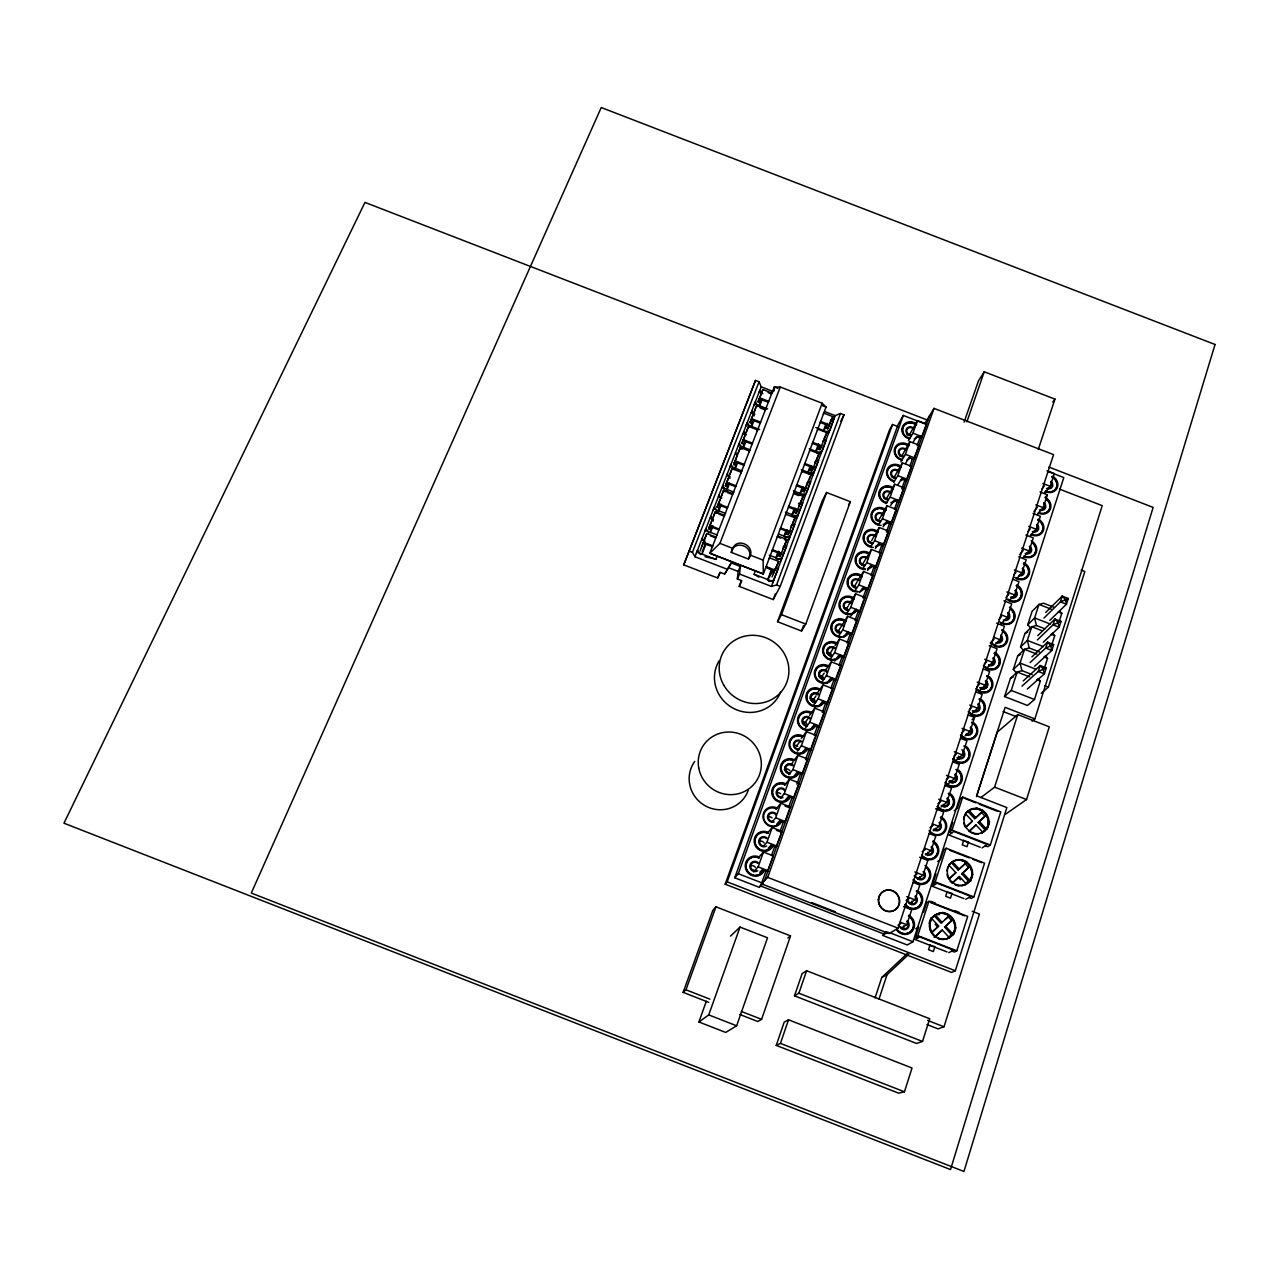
<?xml version="1.0" encoding="UTF-8"?>
<svg xmlns="http://www.w3.org/2000/svg" width="1279" height="1279" viewBox="0 0 1279 1279"><rect width="100%" height="100%" fill="white"/><g stroke="black" fill="none" stroke-linecap="round" stroke-linejoin="round"><path stroke-width="1.5" d="M753.747 870.2L753.619 871.814L758.159 866.858L763.435 852.054L773.315 855.891L767.352 871.447L762.412 869.528L759.806 872.326M824.603 411.518L835.171 415.611L840.447 413.437L843.98 414.812L780.222 586.39L773.219 599.579L739.214 586.374L741.836 580.714L737.328 578.971L738.127 571.425L740.365 566.469L731.268 562.936L724.681 574.063L720.173 572.305L717.743 578.044L683.753 564.854L755.521 380.407L759.071 381.781L761.213 386.818L759.134 392.189L762.828 393.628M737.328 578.971L739.566 574.047L740.365 566.469M748.455 559.051C755.425 546.788 734.29 538.523 731.252 552.384L748.455 559.051C758.175 546.677 735.889 535.07 731.988 550.434M1005.422 814.259L1026.541 799.551L1049.276 726.824L1017.764 714.577L997.236 732.196L976.501 796.609M898.098 426.642L892.534 424.5L889.576 429.744L725.177 884.189L951.624 972.44L955.317 970.761L1006.861 807.577L976.628 795.826L1005.118 707.351L1034.871 718.91L1102.226 505.653L1059.54 489.138M1041.218 693.298L1048.38 687.143L1084.832 571.489L1081.203 570.082M926.923 1024.527L938.035 1028.876L943.998 1026.797L979.458 914.117L972.248 911.303M953.558 934.837L955.861 927.611M970.585 881.295L972.839 874.212M987.212 829.032L989.594 821.55M904.461 1091.802L912.023 1067.997L788.519 1019.795L784.219 1022.097L776.241 1045.391L898.641 1093.161L904.461 1091.802L780.446 1043.392L776.241 1045.391M922.511 1041.442L929.721 1018.739L806.601 970.729L802.109 973.623L794.499 995.829L916.515 1043.44L922.511 1041.442L798.895 993.223L794.499 995.829M1032.265 674.641L1021.937 670.628L1017.173 672.051L1010.442 678.366L1004.559 696.559L1027.517 705.48L1034.487 699.485L1040.323 681.036L1038.02 678.509M1044.272 668.597L1047.549 658.253L1045.231 655.775M1052.009 644.216L1054.711 635.663L1052.393 633.233M1059.124 621.738L1061.81 613.265L1059.508 610.866M951.88 951.096L954.31 952.04L956.804 950.825L967.707 916.404L928.906 901.311L926.572 902.766L923.406 912.487M968.906 897.474L971.321 898.418L973.863 896.931L984.558 863.165L946.124 848.217L943.726 849.927L940.625 859.456L937.667 861.518M985.31 845.803L987.708 846.73L990.314 845.019L1000.802 811.877L962.719 797.057L960.257 799.007L957.22 808.36L954.198 810.71M1023.232 680.924L1040.131 665.56L1046.27 667.942L1044.399 673.857L1027.357 688.997M1031.929 656.862L1047.565 642.218L1053.672 644.584L1051.818 650.451L1034.631 666.215M1037.733 635.647L1054.919 619.068L1061.01 621.434L1059.172 627.238L1043.28 642.234M980.801 797.632L994.598 787.145L1017.764 714.577M1004.559 696.559L1011.257 690.468L1017.173 672.051L1029.643 676.895M930.089 944.797L928.522 949.689L933.35 951.576L934.917 946.668L929.513 945.101M947.243 891.495L945.693 896.307L950.489 898.162L952.024 893.366L946.636 891.879M963.774 840.143L962.256 844.859L966.988 846.698L968.507 841.982L963.151 840.575M929.098 923.278L930.856 917.874M1016.677 673.218L1013.304 669.477L1017.7 655.871L1024.495 649.316L1029.211 647.973L1039.491 651.954M1023.919 650.723L1020.546 647.062L1024.895 633.553L1031.753 626.758L1036.422 625.495L1044.959 628.804M1031.098 628.421L1027.724 624.823L1032.041 611.426L1038.964 604.407L1043.584 603.208L1053.784 607.157M888.01 932.023L882.542 935.381L907.211 944.973L912.982 941.76L1063.808 477.579L1047.933 471.423M917.906 937.859L915.476 936.915L918.658 927.115L915.796 928.778M935.253 884.381L932.839 883.437L935.972 873.829M951.96 832.837L949.578 831.91L952.647 822.461M963.902 898.593L932.311 886.283L933.51 882.59M915.476 936.915L917.778 935.62L928.906 901.311M932.839 883.437L935.205 881.886L946.124 848.217M949.578 831.91L952.008 830.119L962.719 797.057M901.711 927.819L906.795 924.749L911.687 909.785L903.454 906.571M909.449 903.406L914.933 899.84L919.793 885.004L913.222 882.446M917.443 878.993L923.006 875.156L927.819 860.447L919.649 857.266M925.372 854.804L931.016 850.679L935.78 836.098L929.273 833.572M933.238 830.806L938.946 826.426L943.678 811.973L935.573 808.824M941.04 807.017L946.812 802.381L951.496 788.04L945.053 785.546M948.762 783.435L954.614 778.527L959.25 764.33L952.823 761.836M956.436 760.062L962.336 754.898L966.94 740.813L960.545 738.319M965.021 735.969L969.994 731.46L974.566 717.503L968.203 715.025M972.568 712.931L977.604 708.23L982.128 694.385L975.781 691.907M978.787 691.331L985.134 685.192L989.626 671.459L983.311 668.997M986.189 668.725L992.6 662.346L997.06 648.725L989.195 645.671M994.838 645L1000.018 639.692L1004.431 626.182L996.597 623.145M1000.817 624.104L1007.356 617.229L1011.737 603.832L1003.935 600.81M1009.371 600.634L1014.647 594.943L1018.979 581.673L1012.776 579.259M1016.549 578.732L1021.873 572.864L1026.174 559.69L1018.739 556.813M1023.28 557.436L1029.035 550.945L1033.304 537.899L1025.902 535.022M1030.33 535.901L1036.134 529.218L1040.371 516.268L1033 513.423M1037.333 514.542L1043.184 507.683L1047.389 494.829L1040.051 491.983M1044.272 493.342L1050.171 486.308L1054.344 473.566L1047.037 470.736M875.028 997.972L881.775 977.444L907.642 953.111M766.105 870.663L761.421 883.821L889.161 933.59L898.082 928.17L1053.576 454.637L934.022 408.385L925.165 422.981M878.945 999.299L887.002 974.758L908.793 954.246M1038.276 449.441L1054.951 399.128L984.254 371.789L978.483 380.806L964.094 422.15M780.446 1043.392L788.519 1019.795M798.895 993.223L806.601 970.729M966.876 421.814L984.254 371.789M739.614 1014.407L757.839 1021.521L761.597 1019.331L790.55 935.892L715.984 906.827L712.835 910.344L683.13 992.36L708.646 1002.32M706.296 1001.297L698.91 1021.969L725.721 1032.441L736.64 1025.79L767.512 937.779L740.029 927.067L730.501 936.116M771.445 855.603L774.786 846.202M780.142 831.158L783.483 821.757M788.823 806.697L792.165 797.297M796.849 784.123L800.862 772.852M805.53 759.678L809.543 748.391M814.227 735.217L817.569 725.817M822.237 712.659L825.579 703.242M830.934 688.198L833.604 680.668M838.96 665.624L842.301 656.223M846.97 643.049L850.311 633.649M854.996 620.475L858.337 611.074M863.005 597.917L866.363 588.5M871.031 575.342L874.372 565.926M879.057 552.768L882.398 543.367M886.411 532.08L889.752 522.663M894.421 509.506L897.762 500.089M901.775 488.818L905.116 479.401M909.801 466.243L912.471 458.713M917.155 445.54L920.496 436.139M768.151 848.297L771.173 844.939L776.081 846.858L782.029 831.366L772.196 827.545L767.48 833.061M776.769 824.14L779.838 820.558L784.746 822.477L789.255 809.751M785.306 800.19L788.456 796.401L793.332 798.304L799.199 782.972L789.463 779.183L784.523 785.354M793.763 776.449L796.977 772.452L801.837 774.339L807.688 759.087L797.968 755.313L793.939 760.509M802.157 752.899L805.434 748.695L810.262 750.581L814.659 738.191M810.47 729.558L813.812 725.161L818.624 727.032L824.427 711.923L814.803 708.182L809.559 715.329M818.72 706.424L822.125 701.819L826.921 703.674L832.677 688.646L823.1 684.92L817.761 692.371M826.889 683.482L830.359 678.669L835.139 680.524L840.879 665.576L831.334 661.867L825.898 669.62M834.771 661.051L838.528 655.727L843.277 657.582L849 642.697L839.488 639.004L835.075 645.431M843.756 637.118L846.634 632.977L851.366 634.816L857.042 619.995L847.593 616.334L838.081 631.474M850.775 616.142L854.66 610.419L859.376 612.241L863.549 600.475M859.664 592.481L862.622 588.052L867.322 589.875L872.949 575.198L863.565 571.553L857.761 580.458M867.514 570.45L870.519 565.862L875.204 567.684L880.799 553.072L871.463 549.442L861.934 565.254M875.3 548.579L878.353 543.863L883.022 545.669L888.601 531.137L879.281 527.524L871.559 540.681M883.038 526.9L886.123 522.04L890.76 523.846L896.323 509.378L887.05 505.781L879.233 519.242M890.696 505.397L893.829 500.409L898.45 502.199L903.981 487.795L894.74 484.229L886.827 497.963M897.938 484.645L901.471 478.954L906.076 480.728L911.575 466.403L902.382 462.838L894.373 476.859M905.468 463.51L909.049 457.658L913.622 459.433L919.105 445.172L909.945 441.623L901.855 455.932M912.934 442.534L916.563 436.555L921.12 438.313L926.572 424.116L917.459 420.583L909.289 435.164M764.538 880.639L929.545 415.739M761.421 883.821L767.72 877.378L934.022 408.385M763.467 846.202L766.952 842.221L772.196 827.545M772.1 822.045L775.666 817.809L780.861 803.26L790.646 807.065L789.894 807.944L785.018 806.042M780.654 798.08L784.315 793.604L789.463 779.183M788.887 774.658L792.868 769.606L797.968 755.313M797.297 751.125L801.357 745.817L806.425 731.652L816.082 735.409L815.299 736.432M805.642 727.799L809.783 722.235L814.803 708.182M813.908 704.665L818.128 698.862L823.1 684.92M822.093 681.739L826.394 675.68L831.334 661.867M830.231 658.989L834.611 652.69L839.488 639.004M838.289 636.43L842.733 629.907L847.593 616.334M846.09 614.352L850.807 607.317L855.619 593.856L865.036 597.501L864.156 598.796M854.964 590.738L858.801 584.903L863.565 571.553M862.845 568.707L866.73 562.696L871.463 549.442M866.746 544.71A8.761 8.122 30.6 0 0 870.791 546.741L874.596 540.665L879.281 527.524M878.385 525.189L882.398 518.81L887.05 505.781M886.075 503.686L890.136 497.131L894.74 484.229M893.685 482.375L897.81 475.644L902.382 462.838M900.944 461.719L905.42 454.333L909.945 441.623M908.426 440.759L912.966 433.197L917.459 420.583M698.91 1021.969L708.742 1014.902L740.029 927.067M734.738 877.778L738.303 873.701L763.243 883.405L759.358 887.37L734.738 877.778L898.114 424.532L903.31 415.451L926.22 424.324M738.303 873.701L903.31 415.451M683.13 992.36L685.96 989.818L715.984 906.827M725.177 884.189L727.175 881.855L892.534 424.5M801.533 631.043L805.77 624.088L850.343 501.704L826.618 492.511L822.237 500.856L777.552 621.722L801.533 631.043L803.564 625.447M755.521 380.407L683.753 564.854M777.552 621.722L781.485 614.671L826.618 492.511M773.219 599.579L775.298 593.968M696.384 553.183L697.519 550.178L700.364 554.526M704.825 531.536L705.992 528.451L708.79 532.863M710.484 530.529L712.339 525.701L710.836 529.57L708.71 528.755L709.621 526.324L718.878 529.906L719.214 529.074L709.941 525.477M718.814 509.122L720.716 504.15L719.23 507.987L717.119 507.171L718.063 504.629L727.287 508.211L727.623 507.347L718.398 503.766M777.072 556.365L779.407 551.713L777.952 555.614L780.062 556.429L781.517 552.544L779.95 555.63M782.892 548.867L786.937 539.53L777.696 535.949L777.28 536.764L780.845 538.155M787.033 531.329L786.073 533.919L788.168 534.734L789.623 530.865M790.982 527.236L791.941 524.662M793.124 513.471L795.554 508.562L794.115 512.383L796.225 513.199L797.169 510.657M799.007 505.765L803.116 496.268L793.939 492.703L793.508 493.582L798.799 495.628M803.052 488.514L802.109 491.04L804.203 491.855L805.626 488.05L803.963 491.424M808.376 480.696L805.29 487.859M808.92 471.28L811.446 466.1L810.039 469.873L812.117 470.672L813.524 466.915L810.998 472.079M814.851 463.366L819.008 453.693L809.911 450.176L809.479 451.087M816.721 450.432L819.295 445.124L817.889 448.865L819.967 449.68L821.374 445.939L819.647 449.473M824.907 428.849L827.081 424.324L825.69 428.033L827.753 428.833L829.144 425.124M772.068 576.909L778.751 561.433L769.462 557.836L769.079 558.635M780.062 556.429L786.937 539.53M788.168 534.734L795.058 517.803L785.85 514.238L785.434 515.085M796.225 513.199L803.116 496.268M804.203 491.855L811.094 474.893L801.949 471.359L801.533 472.255M812.117 470.672L819.008 453.693M819.967 449.68L826.874 432.67L817.809 429.168L817.361 430.112M827.753 428.833L832.869 416.634L823.82 413.133L823.372 414.092M739.566 574.047L771.413 586.421L833.221 420.871M772.452 583.096L778.447 568.148L774.898 568.979M780.718 560.969L786.697 546.037L783.132 546.932M788.775 539.37L794.755 524.454L791.189 525.397M796.769 517.963L802.748 503.047L799.167 504.038M812.581 475.628L818.528 460.744L814.947 461.847M835.171 415.611L829.815 430.527L826.218 431.71M771.413 586.421L776.561 584.967L840.447 413.437M713.202 510.065L714.385 506.884L717.151 511.392M729.733 467.65L730.996 464.293L733.666 468.945M727.543 486.58L728.55 483.926L727.543 486.58L725.449 485.764L726.44 483.11L735.633 486.675L735.969 485.796L726.776 482.231M736.784 462.822L735.809 465.348L733.714 464.533L734.754 461.783L743.898 465.316L744.25 464.421L735.089 460.872M743.403 445.891L745.449 440.536L743.994 444.293L741.916 443.477L743.339 439.688L752.468 443.221L752.1 444.149L742.987 440.615M826.058 407.058L763.339 573.999L709.845 553.247L774.243 386.993L780.286 387.025L822.173 403.237L826.058 407.058L822.365 405.635M767.496 580.09L771.349 569.794L766.585 566.949M775.761 558.012L778.303 551.201M783.835 536.461L786.361 529.714M791.829 515.085L794.339 508.387M799.775 493.87L802.269 487.235M807.657 472.846L810.119 466.259M815.474 451.983L818.528 443.813M823.212 431.279L825.642 424.804M746.009 425.907L747.336 422.406L749.91 427.186M754.05 405.299L755.393 401.702L757.935 406.562M700.109 550.977L703.402 542.28L712.691 545.893L712.371 546.709L705.225 543.943M751.46 425.156L753.571 419.672L752.116 423.397L750.054 422.598L751.157 419.624L760.238 423.141L760.605 422.182L751.524 418.665M759.23 405.219L761.613 398.984L760.174 402.677L758.111 401.878L762.876 389.535L771.892 393.037L771.509 394.012L768.039 392.669M758.879 577.085L754.082 574.255L755.425 570.722M780.286 387.025L719.917 543.367L709.845 553.247L763.339 573.999L763.083 560.106L822.173 403.237M701.995 546.085L706.807 533.519L716.096 537.116L715.76 537.947L710.405 535.869M706.807 533.519L704.713 539.035M708.998 528.099L710.229 524.886M710.421 524.486L711.636 521.24M713.138 517.371L715.281 511.744L724.538 515.325L724.202 516.172L718.862 514.11M717.359 506.644L718.606 503.334M718.75 503.047L720.013 499.721M721.516 495.884L723.706 490.145L732.915 493.71L732.563 494.589L727.255 492.527M725.641 485.365L726.936 481.959M727.032 481.799L728.327 478.378M740.861 473.166L741.212 472.271L732.036 468.722L729.813 474.573M733.858 464.245L736.576 457.211M738.031 453.437L740.317 447.474L749.446 451.007L749.078 451.935M742.012 443.301L744.746 436.203M757.248 430.863L757.616 429.92L748.519 426.387L746.201 432.462M750.102 422.534L752.851 415.371M710.836 529.57L711.748 527.14M719.23 507.987L720.189 505.445M739.214 586.374L741.34 580.778M760.11 407.937L765.338 409.967L765.721 408.992L756.656 405.491L754.306 411.662M758.367 401.302L762.876 389.535M702.139 552.016L705.321 543.751L703.194 542.936M735.809 465.348L736.848 462.598M743.994 444.293L745.081 441.431M752.116 423.397L753.251 420.439M760.174 402.677L761.341 399.608M727.08 487.875L728.375 484.469M735.281 466.803L737.28 461.559M717.743 578.044L719.885 572.448M717.359 555.662L715.904 559.435L696.815 552.032M708.71 528.755L715.281 511.744M717.119 507.171L723.706 490.145M725.449 485.764L732.036 468.722M733.714 464.533L740.317 447.474M741.916 443.477L748.519 426.387M750.054 422.598L756.656 405.491M758.111 401.878L759.55 398.185M701.995 554.271L705.976 544.039L702.187 538.171M710.389 532.656L713.027 525.877M718.079 512.895L721.34 504.502M727 489.937L729.59 483.286M735.201 468.849L737.759 462.247M743.339 447.922L745.881 441.367M751.397 427.154L753.923 420.663M759.406 406.562L761.916 400.119M726.824 569.107L694.977 556.749L692.435 552.32L759.071 381.781M694.977 556.749L759.822 390.367L761.501 393.628M731.252 552.384L732.867 548.387L719.917 543.367M724.681 574.063L731.268 562.936M749.206 557.116L750.133 555.086L763.083 560.106M824.076 438.681L826.874 432.67M809.143 479.049L811.094 474.893M792.42 523.383L795.058 517.803M857.186 581.673L854.164 586.965M848.744 604.887L855.619 593.856M825.594 426.642L827.177 423.365M833.972 647.046L829.048 655.264M829.463 423.685L832.869 416.634M791.285 765.21L792.932 761.804M801.054 492.287L803.532 487.251M793.651 511.552L795.282 508.259M840.735 421.351L843.98 414.812M785.13 534.83L787.512 530.05M770.326 574.399L772.612 569.874M768.999 577.964L772.916 570.21L765.769 567.428L766.153 566.645L775.458 570.242M778.751 561.433L773.203 573.711M825.69 428.033L827.209 425.108M817.889 448.865L819.375 446.051M951.592 934.677L944.685 927.163L951.544 920.512L952.775 919.825L953.782 921.519A13.254 12.438 58.8 0 1 954.166 931.48L947.579 938.434A13.254 12.438 58.8 0 1 937.875 938.258L935.333 936.724L942.287 929.993L949.178 937.491L947.947 938.131M968.603 881.263L961.744 873.861L969.786 866.538L970.777 868.201A13.078 12.246 54.6 0 1 971.193 878.002L965.005 884.652M985.006 829.799L978.195 822.509L986.173 815.187L987.164 816.833A12.918 12.071 50.9 0 1 987.596 826.458L982.624 832.437M810.039 469.873L811.478 467.155M802.109 491.04L803.516 488.434M794.115 512.383L795.49 509.889M786.073 533.919L787.4 531.52M777.952 555.614L779.247 553.327M848.473 504.997L850.343 501.704M921.12 438.313L922.095 436.731L912.966 433.197M913.622 459.433L914.597 457.882L905.42 454.333M906.076 480.728L907.019 479.209L897.81 475.644M898.45 502.199L899.393 500.728L890.136 497.131M890.76 523.846L891.687 522.408L882.398 518.81M883.022 545.669L883.933 544.278L874.596 540.665M845.963 609.412L848.169 606.086M875.204 567.684L876.099 566.325L866.73 562.696M867.322 589.875L868.217 588.564L858.801 584.903M859.376 612.241L860.255 610.978L850.807 607.317M822.093 676.127L824.204 673.138M851.366 634.816L852.23 633.585L842.733 629.907M843.277 657.582L844.124 656.399L834.611 652.69M812.98 700.173L816.066 695.872M835.139 680.524L835.97 679.389L826.394 675.68M804.843 722.907L807.88 718.798M1052.777 402.038L1054.951 399.128M826.921 703.674L827.737 702.587L818.128 698.862M801.278 738.463L806.425 731.652M796.641 745.849L799.615 741.9M818.624 727.032L819.423 725.992L809.783 722.235M810.262 750.581L811.046 749.59L801.357 745.817M801.837 774.339L802.604 773.395L792.868 769.606M776.033 809.095L780.861 803.26M1042.049 488.818L1044.351 486.02M1045.039 497.627L1047.389 494.829M1033.912 511.44L1037.365 507.347M793.332 798.304L794.083 797.409L784.315 793.604M1028.028 531.504L1030.298 528.851M1019.795 554.399L1023.184 550.53M784.746 822.477L785.482 821.63L775.666 817.809M758.831 857.218L763.435 852.054M1013.783 574.895L1016.022 572.384M776.081 846.858L776.817 846.058L766.952 842.221M1006.125 597.341L1008.779 594.431M998.851 619.468L1001.489 616.654M932.247 917.331L937.011 914.165A13.254 12.438 58.8 0 1 946.684 914.357L949.226 915.876L941.088 923.246L934.23 915.796M767.352 871.447L768.055 870.711L758.159 866.858M990.218 643.129L994.135 639.068M949.402 864.172L954.166 860.943A13.078 12.246 54.6 0 1 963.742 861.151L966.253 862.654L958.179 870.008L951.368 862.67M965.949 812.948L970.697 809.639A12.918 12.071 50.9 0 1 980.178 809.879L982.656 811.366L974.646 818.704L967.899 811.478M762.364 883.405L760.062 885.755L883.309 933.782L886.555 931.783M984.127 664.281L986.717 661.675M1027.724 624.823L1034.599 617.933L1038.964 604.407L1051.274 609.172M1045.71 612.465L1062.209 596.126L1068.285 598.476L1066.446 604.232L1049.819 620.379M1043.92 618.093L1060.387 601.881L1068.285 598.476L1065.503 601.178M976.676 686.967L979.25 684.457M1020.546 647.062L1027.373 640.411L1031.753 626.758L1042.353 630.867M934.134 937.379L942.287 929.993M944.685 927.163L952.775 919.825M931.959 932.071L938.674 926.06L931.767 918.546L930.425 921.072A13.254 12.438 58.8 0 0 930.76 931.048L931.767 932.759L938.674 926.06M945.229 919.233L949.226 915.876M949.194 878.641A13.19 12.358 54.6 0 0 963.631 885.1L966.636 883.885A13.19 12.358 54.6 0 0 972.04 869.528L970.681 866.379A13.19 12.358 54.6 0 0 956.292 859.952L953.287 861.151A13.19 12.358 54.6 0 0 947.835 875.491L949.194 878.641L955.845 872.63L948.986 865.228L947.659 867.706A13.078 12.246 54.6 0 0 946.94 870.903M958.179 870.008L966.253 862.654M955.845 872.63L949.018 879.185L948.027 877.506A13.078 12.246 54.6 0 1 947.052 874.26M952.711 882.542L959.426 876.499L966.269 883.869L964.686 884.796A13.078 12.246 54.6 0 1 955.077 884.604M952.567 883.086L959.426 876.499M961.744 873.861L969.786 866.538M1037.349 639.948L1053.065 624.871L1061.01 621.434M969.258 831.014L975.941 824.939L982.736 832.213L981.441 833.109M975.941 824.939L969.162 831.414L971.672 832.901A12.918 12.071 50.9 0 0 978.083 833.892M978.195 822.509L986.173 815.187M965.757 827.177L972.392 821.134L965.581 813.844L964.27 816.274A12.918 12.071 50.9 0 0 963.567 819.423M974.646 818.704L982.656 811.366M972.392 821.134L965.645 827.561L964.67 825.914A12.918 12.071 50.9 0 1 963.695 822.717M969.162 709.861L971.704 707.447M1013.304 669.477L1020.066 663.082L1024.495 649.316L1036.917 654.129M1030.107 662.586L1045.694 648.069L1053.672 644.584M972.056 719.805L974.566 717.503M961.584 732.931L964.094 730.629M1021.985 686.152L1038.26 671.475L1046.27 667.942M953.942 756.209L956.42 754.002M946.236 779.678L948.682 777.584M1032.137 721.164L1034.871 718.91M937.843 803.851L940.88 801.373M787.848 938.003L790.55 935.892M930.009 827.705L933.015 825.355M922.111 851.75L925.069 849.56M914.133 876.019L917.059 873.973M982.096 847.945L987.26 844.508L953.782 831.494L948.954 835.043L980.258 847.226M906.092 900.496L908.969 898.609M932.311 886.283L937.027 883.213L970.809 896.371L965.757 899.313M897.97 925.197L900.816 923.454M981.169 833.125L982.736 832.213M1024.895 633.553L1027.836 631.986M1017.7 655.871L1020.642 654.304M1010.442 678.366L1013.384 676.799M881.775 977.444L887.002 974.758M948.81 952.631L953.734 950.185L919.633 936.883L915.045 939.473L947.036 951.928M830.471 420.327L834.068 419.112M822.733 441.015L826.33 439.848L822.045 451.343L816.657 453.038M808.824 473.949L814.211 472.335M807.097 482.854L810.678 481.799L806.314 493.486L800.942 495.021M792.996 516.268L798.352 514.829M784.97 537.692L790.31 536.333M776.897 559.291L782.22 558.012M768.615 581.401L773.939 580.234M705.976 544.039L709.637 544.806M705.001 556.765L716.032 559.099M927.675 420.167L364.963 202.402L63.95 823.196L950.521 1169.566L1153.146 507.411L1048.796 467.027M1042.849 483.462L1050.171 486.308M777.936 388.432L774.243 386.993L774.275 390.687M759.646 397.833L768.695 401.334L768.311 402.309L759.262 398.808M829.751 424.98L820.702 421.462L820.255 422.422L829.288 425.923M1035.83 504.821L1043.184 507.683M754.594 403.828L767.592 408.864M815.842 427.554L828.84 432.59M751.109 412.765L754.834 414.204M821.917 445.939L812.82 442.406L812.389 443.333L821.47 446.851M1028.748 526.372L1036.134 529.218M746.536 424.484L759.582 429.536M809.223 448.769L821.086 453.374M743.035 433.485L746.424 434.812M814.02 467.059L804.891 463.526L804.459 464.437L813.572 467.97M1021.617 548.083L1029.035 550.945M738.415 445.316L750.325 449.936M801.357 469.697L813.268 474.317M739.965 448.385L742.06 449.201M806.058 488.37L796.897 484.821L796.481 485.7L805.626 489.249M1014.423 569.97L1021.873 572.864M730.229 466.307L742.188 470.944M793.428 490.8L805.386 495.437M726.664 475.452L730.085 476.779M798.528 503.318L801.949 504.645M798.032 509.841L788.839 506.276L788.424 507.139L797.6 510.705M1006.861 591.937L1014.647 594.943M1058.293 611.906L1061.81 613.265M721.98 487.475L733.986 492.127M785.418 512.08L797.425 516.732M723.37 491.024L725.481 491.839M1050.459 624.088L1034.599 617.933L1036.422 625.495M718.382 496.7L721.82 498.027M789.942 531.504L780.702 527.923L780.302 528.755L789.527 532.336M1001.105 614.799L1007.356 617.229M1051.178 634.304L1054.711 635.663M713.666 508.818L725.705 513.487M779.087 534.19L789.415 538.203M714.961 512.591L717.087 513.423M784.395 539.53L786.521 540.362M1043.296 646.598L1027.373 640.411L1029.211 647.973M710.037 518.123L713.49 519.45M781.773 553.343L772.5 549.746L772.1 550.562L781.373 554.159M993.735 637.246L1000.018 639.692M1044 656.878L1047.549 658.253M705.273 530.337L717.375 535.038M769.239 555.15L781.341 559.85M1036.07 669.285L1020.066 663.082L1021.937 670.628M701.611 539.706L705.081 541.049M984.718 659.277L992.6 662.346M1036.773 679.661L1040.323 681.036M1044.671 685.704L1048.38 687.143M754.082 574.255L773.187 581.673M688.789 550.913L692.435 552.32M776.561 584.967L780.222 586.39M729.11 567.924L738.127 571.425M1011.257 690.468L1034.487 699.485M977.22 682.107L985.134 685.192M781.485 614.671L805.77 624.088M1003.088 711.54L1016.006 716.544M969.658 705.145L977.604 708.23M962.016 728.359L969.994 731.46M954.326 751.78L962.336 754.898M994.598 787.145L1026.541 799.551M946.556 775.41L954.614 778.527M964.046 798.112L975.573 802.796M979.282 804.219L997.764 811.414M976.229 807.928L983.231 810.646M938.722 799.231L946.812 802.381M952.008 830.119L990.314 845.019M932.455 823.9L938.946 826.426M949.689 850.263L969.13 857.841M972.679 859.216L981.505 862.654M961.536 859.856L966.828 861.918M924.493 848.153L931.016 850.679M914.821 871.974L923.006 875.156M935.205 881.886L973.863 896.931M776.385 830.295L781.293 832.197M930.6 901.263L935.397 903.134M954.598 910.6L959.394 912.471M930.744 902.606L964.638 915.812M906.715 896.643L914.933 899.84M942.671 912.343L948.027 914.421M900.176 922.175L906.795 924.749M767.72 877.378L898.082 928.17M917.778 935.62L956.804 950.825M889.8 932.711L912.982 941.76M811.781 902.59L835.395 911.799M727.175 881.855L955.317 970.761M927.579 1020.402L943.998 1026.797M685.96 989.818L709.941 999.171M741.308 1011.417L761.597 1019.331M708.742 1014.902L736.64 1025.79M761.213 386.818L773.523 391.662M981.377 812.293L984.878 816.13M964.99 863.469L968.523 867.354M947.995 916.563L951.544 920.512M969.146 810.534L975.909 817.793M979.474 821.582L986.285 828.904M952.599 861.854L959.41 869.208M962.991 873.061L969.866 880.48M958.179 877.282L960.465 879.744M935.429 915.109L942.287 922.575M945.9 926.492L952.823 934.022M935.173 924.237L937.475 926.747M710.628 516.54L713.41 521.001M718.99 495.085L720.812 498.107M722.731 485.508L724.538 488.562M727.287 473.79L729.989 478.41M735.521 452.686L737.28 455.804M739.198 443.269L740.941 446.419M743.691 431.742L745.417 434.924M751.78 410.975L754.338 415.803M780.59 692.211A34.629 33.158 31.2 0 1 733.65 708.454A34.629 33.158 31.2 0 1 719.294 660.572M748.167 790.518A30.728 29.881 39.4 0 1 705.528 805.962A30.728 29.881 39.4 0 1 694.737 761.421M978.531 833.988A13.014 12.166 50.9 0 1 975.269 834.052M965.309 813.892A13.014 12.166 50.9 0 1 985.07 813.54A13.014 12.166 50.9 0 1 981.601 833.077M967.947 881.231A13.11 12.294 54.7 0 1 966.045 883.837M948.714 865.275A13.174 12.358 54.6 0 1 969.706 866.251A13.174 12.358 54.6 0 1 962.016 885.676M958.722 885.755A13.174 12.358 54.6 0 1 955.461 884.956M952.487 883.325A13.174 12.358 54.6 0 1 949.961 880.991M936.148 914.981A13.286 12.486 58.9 0 1 939.425 914.613M931.496 918.594A13.35 12.55 58.8 0 1 948.187 915.109A13.35 12.55 58.8 0 1 953.942 932.135A13.35 12.55 58.8 0 1 938.258 938.61M935.253 936.963A13.35 12.55 58.8 0 1 930.057 921.599M909.657 438.201A8.585 7.802 28.3 0 1 903.31 426.626A8.585 7.802 28.3 0 1 916.292 424.676M872.422 543.623A4.812 4.461 30.6 0 1 867.658 536.908A4.812 4.461 30.6 0 1 875.811 536.668M780.925 821.166A9.273 8.953 47.7 0 1 768.807 825.099A9.273 8.953 47.7 0 1 764.474 812.804A9.273 8.953 47.7 0 1 776.593 808.888M781.805 821.358A10.088 9.736 47.7 0 1 768.615 825.642A10.088 9.736 47.7 0 1 763.899 812.261A10.088 9.736 47.7 0 1 777.088 807.992M911 435.627A4.716 4.285 28.3 0 1 906.092 429.648A4.716 4.285 28.3 0 1 913.43 428.065M906.987 434.684A3.901 3.549 28.4 0 1 908.793 435.579M910.952 434.844A3.949 3.581 28.3 0 1 907.019 429.424A3.949 3.581 28.3 0 1 913.686 429.28M772.868 821.39A4.253 4.125 47.7 0 1 768.743 815.267A4.253 4.125 47.7 0 1 775.969 814.931M822.221 703.466A9.033 8.601 37.1 0 1 811.653 705.289M809.703 703.962A9.033 8.601 37.1 0 1 819.168 689.781M807.177 725.321A4.173 3.981 38.6 0 1 803.116 719.374A4.173 3.981 38.6 0 1 810.183 719.086M815.283 724.873A9.081 8.681 38.6 0 1 803.404 728.614A9.081 8.681 38.6 0 1 799.087 716.688A9.081 8.681 38.6 0 1 810.966 712.963M856.386 609.316A8.873 8.329 32.7 0 1 853.509 612.529M851.494 613.456A8.873 8.329 32.7 0 1 840.942 609.188A8.873 8.329 32.7 0 1 842.813 598.556A8.873 8.329 32.7 0 1 854.02 599.132M856.211 609.587A8.873 8.313 32.7 0 1 853.333 612.801M849.096 614.08A8.873 8.313 32.7 0 1 846.81 613.872M842.717 611.794A8.873 8.313 32.7 0 1 841.166 610.083M840.095 608.069A8.873 8.313 32.7 0 1 839.6 605.878M839.695 603.672A8.873 8.313 32.7 0 1 851.926 598.108M856.482 587.301A4.061 3.789 31.9 0 1 852.294 582.073A4.061 3.789 31.9 0 1 858.657 580.602M855.763 611.634A9.656 9.049 32.7 0 1 843.069 612.609A9.656 9.049 32.7 0 1 840.223 600.299A9.656 9.049 32.7 0 1 852.422 597.181M840.863 655.296A9.752 9.209 34.6 0 1 828.152 659.213A9.752 9.209 34.6 0 1 823.468 646.534A9.752 9.209 34.6 0 1 836.178 642.634M832.629 678.414A9.784 9.273 35.7 0 1 819.855 682.378A9.784 9.273 35.7 0 1 815.187 669.604A9.784 9.273 35.7 0 1 827.961 665.64M815.986 725.241A9.88 9.433 38.6 0 1 803.084 729.302A9.88 9.433 38.6 0 1 798.384 716.336A9.88 9.433 38.6 0 1 811.302 712.275M790.454 797.009A10.024 9.672 44.8 0 1 777.344 801.246A10.024 9.672 44.8 0 1 772.644 787.96A10.024 9.672 44.8 0 1 785.754 783.755M764.25 870.711A10.2 9.896 54.7 0 1 750.917 875.092A10.2 9.896 54.7 0 1 746.201 861.502A10.2 9.896 54.7 0 1 759.534 857.122M772.34 845.563A9.321 9.033 51 0 1 760.158 849.544A9.321 9.033 51 0 1 755.809 837.137A9.321 9.033 51 0 1 768.008 833.173M772.18 845.723A9.321 9.017 51 0 1 755.313 844.316M754.818 841.95A9.321 9.017 51 0 1 767.864 833.332M768.024 816.977A4.221 4.077 48.2 0 1 772.084 817.873M774.179 822.013A5.1 4.924 47.7 0 1 768.151 819.551A5.1 4.924 47.7 0 1 769.303 813.252A5.1 4.924 47.7 0 1 775.745 813.508M759.326 841.23A4.237 4.109 51.5 0 1 764.139 842.957M764.091 845.931A4.285 4.157 51 0 1 759.758 840.287A4.285 4.157 51 0 1 766.489 838.576M807.225 726.152A4.988 4.764 38.6 0 1 802.125 719.629A4.988 4.764 38.6 0 1 809.959 717.727M803.084 721.852A4.141 3.949 38.8 0 1 806.761 723.722M756.321 870.503A4.317 4.189 54.8 0 1 751.237 868.441A4.317 4.189 54.8 0 1 752.228 863.069A4.317 4.189 54.8 0 1 757.664 863.277M773.06 845.931A10.136 9.816 51 0 1 759.806 850.263A10.136 9.816 51 0 1 755.09 836.77A10.136 9.816 51 0 1 768.359 832.453M799.039 772.884A9.976 9.592 42.4 0 1 785.993 777.056A9.976 9.592 42.4 0 1 781.293 763.883A9.976 9.592 42.4 0 1 794.339 759.71M807.545 748.95A9.928 9.513 40.3 0 1 794.579 753.075A9.928 9.513 40.3 0 1 789.878 739.997A9.928 9.513 40.3 0 1 802.86 735.889M824.347 701.723A9.832 9.353 37 0 1 811.51 705.736A9.832 9.353 37 0 1 806.825 692.866A9.832 9.353 37 0 1 819.663 688.853M851.974 585.382A4.029 3.757 32.1 0 1 854.852 586.421M924.445 872.054A5.164 4.876 54.9 0 1 922.798 879.392A5.164 4.876 54.9 0 1 915.78 876.355M919.713 876.675A4.269 4.029 55.2 0 1 919.937 878.833M923.07 871.639A4.317 4.077 54.9 0 1 923.694 877.634A4.317 4.077 54.9 0 1 917.842 877.922M915.46 895.796A5.196 4.908 57 0 1 915.236 903.885A5.196 4.908 57 0 1 907.642 901.167M914.981 896.403A4.349 4.109 57 0 1 915.588 902.43A4.349 4.109 57 0 1 909.705 902.734M908.953 901.887A4.349 4.109 57 0 1 908.442 900.88M911.687 901.215A4.301 4.061 57.3 0 1 911.591 904.445M908.682 915.22A10.344 9.784 59.2 0 1 912.311 931.128A10.344 9.784 59.2 0 1 896.563 929.849M908.362 915.94A9.513 8.985 59.2 0 1 911.687 930.584A9.513 8.985 59.2 0 1 897.219 929.401M910.168 917.459A9.497 8.985 59.2 0 1 910.664 931.56A9.497 8.985 59.2 0 1 896.995 929.529M907.291 920.768A5.228 4.94 59.2 0 1 907.051 928.922A5.228 4.94 59.2 0 1 899.425 926.188M956.292 769.446A9.177 8.601 47.6 0 1 959.65 783.387A9.177 8.601 47.6 0 1 945.581 782.156M956.068 769.638A9.177 8.601 47.6 0 1 951.16 786.265M948.922 785.466A9.177 8.601 47.6 0 1 946.94 784.139M949.146 781.437A5.052 4.732 47.6 0 0 955.989 781.117A5.052 4.732 47.6 0 0 955.269 774.163A5.052 4.732 47.6 0 1 955.989 781.117A5.052 4.732 47.6 0 1 949.178 781.405M981.776 699.757A9.832 9.145 43.3 0 1 982.464 714.002A9.832 9.145 43.3 0 1 968.203 711.779M979.346 699.005A9.049 8.409 43.3 0 1 982.704 712.627A9.049 8.409 43.3 0 1 968.827 711.364M979.106 699.245A9.033 8.393 43.3 0 1 982.464 712.851A9.033 8.393 43.3 0 1 968.587 711.588M978.291 703.722A4.972 4.62 43.3 0 1 979.059 710.484A4.972 4.62 43.3 0 1 972.312 710.756M974.07 710.708A4.109 3.837 43.5 0 1 974.326 711.732M977.843 704.265A4.157 3.869 43.3 0 1 973.735 710.756M1007.692 613.041A4.077 3.741 39.1 0 1 1004.686 619.66M1008.124 612.529A4.876 4.476 39.1 0 1 1003.344 620.011M847.673 634.368A9.704 9.129 33.6 0 1 834.26 634.848A9.704 9.129 33.6 0 1 833.013 621.69A9.704 9.129 33.6 0 1 846.442 621.226M879.632 544.55A9.529 8.825 30.6 0 1 875.683 547.012M873.301 547.396A9.529 8.825 30.6 0 1 863.453 535.182A9.529 8.825 30.6 0 1 878.337 531.808M871.734 566.725A9.577 8.905 31.2 0 1 867.786 569.203M865.387 569.603A9.577 8.905 31.2 0 1 855.219 558.443A9.577 8.905 31.2 0 1 868.393 552.496M902.894 479.145A9.417 8.617 29.1 0 1 901.151 480.6M894.261 481.655A9.417 8.617 29.1 0 1 886.907 469.937A9.417 8.617 29.1 0 1 899.537 465.348M985.39 681.163A4.141 3.837 42.1 0 1 981.313 687.59M981.569 687.798A4.093 3.805 42.3 0 1 981.824 688.821M1011.097 609.14A8.873 8.138 39 0 1 1002.4 622.761M1010.842 609.396A8.873 8.138 39 0 1 1002.144 623.017M1046.973 499.37A8.665 7.818 35.3 0 1 1049.068 510.033A8.665 7.818 35.3 0 1 1038.548 512.415M1046.702 499.689A8.665 7.818 35.3 0 1 1044.719 513.359M1044.048 502.743A4.764 4.301 35.3 0 1 1039.411 509.905M1043.616 503.223A3.981 3.597 35.3 0 1 1040.722 509.57M932.647 841.726A9.337 8.793 52.9 0 1 935.988 856.019A9.337 8.793 52.9 0 1 921.711 854.804M934.421 843.261A9.337 8.793 52.9 0 1 935.764 856.179A9.337 8.793 52.9 0 1 923.102 856.786M931.576 846.522A5.132 4.844 52.9 0 1 932.311 853.621A5.132 4.844 52.9 0 1 925.356 853.956M927.691 852.342A4.253 4.013 53.2 0 1 927.611 855.523M931.096 847.098A4.285 4.045 52.9 0 1 926.827 853.956M940.369 817.601A9.289 8.729 51 0 1 943.71 831.766A9.289 8.729 51 0 1 929.513 830.551M939.537 822.189A5.1 4.796 51 0 1 940.273 829.24A5.1 4.796 51 0 1 933.35 829.575M935.588 828.232A4.221 3.981 51.3 0 1 935.812 830.359M939.058 822.781A4.269 4.013 51 0 1 939.681 828.664A4.269 4.013 51 0 1 933.894 828.936M926.635 867.626A9.401 8.857 54.9 0 1 927.163 881.487A9.401 8.857 54.9 0 1 913.622 879.456M926.396 867.77A9.385 8.857 54.9 0 1 927.739 880.799A9.385 8.857 54.9 0 1 915.029 881.439M924.941 865.531A10.216 9.64 54.9 0 1 928.57 881.199A10.216 9.64 54.9 0 1 912.982 879.888M1052.361 476.108A9.385 8.441 34.7 0 1 1057.221 487.986A9.385 8.441 34.7 0 1 1045.311 491.52M1052.089 476.731A8.633 7.77 34.7 0 1 1056.55 487.651A8.633 7.77 34.7 0 1 1045.598 490.896M1051.818 477.051A8.633 7.754 34.7 0 1 1056.934 484.965A8.633 7.754 34.7 0 1 1051.738 491.839M1047.437 491.951A8.633 7.754 34.7 0 1 1045.343 491.2M1051.05 481.32A4.748 4.269 34.7 0 1 1046.446 488.434M1050.635 481.799A3.965 3.565 34.7 0 1 1047.757 488.098M903.582 925.964A4.333 4.093 59.6 0 1 903.486 929.225M906.795 921.376A4.365 4.125 59.2 0 1 907.035 927.851A4.365 4.125 59.2 0 1 900.752 926.923M919.041 891.767A10.28 9.704 57 0 1 919.601 906.971A10.28 9.704 57 0 1 904.813 904.765M940.912 816.721A10.104 9.497 51 0 1 944.557 832.133A10.104 9.497 51 0 1 929.098 830.806M950.952 794.099A10.04 9.433 49.2 0 1 951.576 808.808A10.04 9.433 49.2 0 1 937.059 806.585M966.492 746.52A9.944 9.289 46 0 1 967.164 760.989A9.944 9.289 46 0 1 952.759 758.767M989.322 676.671A9.784 9.065 42.1 0 1 990.026 690.804A9.784 9.065 42.1 0 1 975.829 688.582M1016.773 584.903A9.608 8.777 38.2 0 1 1021.106 598.236A9.608 8.777 38.2 0 1 1007.372 599.579M1009.467 607.205A9.64 8.857 39 0 1 1013.815 620.651A9.64 8.857 39 0 1 1000.002 622.01M1024.015 562.776A9.561 8.713 37.4 0 1 1028.348 576.014A9.561 8.713 37.4 0 1 1014.663 577.325M1038.308 519.082A9.465 8.585 35.9 0 1 1043.184 531.137A9.465 8.585 35.9 0 1 1031.146 534.75M1045.359 497.515A9.433 8.505 35.3 0 1 1050.235 509.474A9.433 8.505 35.3 0 1 1038.26 513.039M1031.194 540.841A9.513 8.649 36.6 0 1 1036.07 552.992A9.513 8.649 36.6 0 1 1023.983 556.637M1002.112 629.7A9.688 8.921 40 0 1 1005.758 644.184A9.688 8.921 40 0 1 990.873 642.777M994.694 652.386A9.736 9.001 41 0 1 998.339 666.967A9.736 9.001 41 0 1 983.375 665.576M974.166 723.035A9.88 9.209 44.6 0 1 974.838 737.391A9.88 9.209 44.6 0 1 960.513 735.169M958.754 770.198A9.992 9.353 47.6 0 1 959.41 784.794A9.992 9.353 47.6 0 1 944.941 782.572M932.967 841.022A10.152 9.561 52.9 0 1 937.347 855.539A10.152 9.561 52.9 0 1 922.83 857.234M916.515 890.983A9.449 8.921 57 0 1 919.857 905.5A9.449 8.921 57 0 1 905.452 904.317M916.308 891.143A9.449 8.921 57 0 1 919.633 905.644A9.449 8.921 57 0 1 905.228 904.461M918.098 436.443A9.337 8.473 28.3 0 1 914.261 438.777M909.545 438.889A9.337 8.473 28.3 0 1 902.638 426.291A9.337 8.473 28.3 0 1 916.755 424.18M909.449 438.537A8.569 7.786 28.3 0 1 907.355 437.786M905.484 436.555A8.569 7.786 28.3 0 1 904.269 425.283A8.569 7.786 28.3 0 1 916.084 425.028M886.875 522.072A8.729 8.058 30.1 0 1 883.261 524.31M878.849 524.438A8.729 8.058 30.1 0 1 872.454 512.527A8.729 8.058 30.1 0 1 885.676 510.449M878.657 524.742A8.729 8.058 30.1 0 1 871.543 516.972M871.607 514.829A8.729 8.058 30.1 0 1 885.484 510.753M887.45 522.567A9.497 8.761 30.1 0 1 883.533 525.014M881.167 525.381A9.497 8.761 30.1 0 1 871.335 513.247A9.497 8.761 30.1 0 1 886.155 509.921M879.041 544.055A8.761 8.122 30.6 0 1 875.428 546.325M870.983 546.453A8.761 8.122 30.6 0 1 864.572 534.446A8.761 8.122 30.6 0 1 877.858 532.336M865.212 543.031A8.761 8.122 30.6 0 1 875.763 531.377M782.876 797.68A5.068 4.892 44.9 0 1 776.865 795.234A5.068 4.892 44.9 0 1 778 788.983A5.068 4.892 44.9 0 1 784.411 789.255M782.62 796.865A4.237 4.093 44.9 0 1 777.424 794.499A4.237 4.093 44.9 0 1 779.151 789.207A4.237 4.093 44.9 0 1 784.635 790.662M776.641 792.932A4.189 4.045 45.3 0 1 780.686 793.811M892.998 501.624A8.681 7.994 29.6 0 1 891.047 502.487M886.651 502.615A8.681 7.994 29.6 0 1 880.256 490.784A8.681 7.994 29.6 0 1 893.429 488.738M886.459 502.919A8.681 7.978 29.6 0 1 880.064 491.104A8.681 7.978 29.6 0 1 893.222 489.058M888.042 499.881A4.78 4.397 29.6 0 1 883.086 493.79A4.78 4.397 29.6 0 1 890.552 492.143M884.237 498.25A3.949 3.645 29.6 0 1 886.059 499.162M887.994 499.098A3.997 3.677 29.6 0 1 884.045 493.566A3.997 3.677 29.6 0 1 890.792 493.39M902.319 478.666A8.649 7.93 29.1 0 1 900.704 479.993M894.389 480.968A8.649 7.93 29.1 0 1 888.01 469.217A8.649 7.93 29.1 0 1 901.103 467.219M894.181 481.288A8.649 7.914 29.1 0 1 887.418 470.512A8.649 7.914 29.1 0 1 899.025 466.291M895.764 478.282A4.764 4.365 29.1 0 1 890.823 472.239A4.764 4.365 29.1 0 1 898.242 470.608M891.879 476.891A3.933 3.613 29.2 0 1 893.701 477.802M895.716 477.515A3.981 3.645 29.1 0 1 891.767 472.015A3.981 3.645 29.1 0 1 898.482 471.839M1023.712 563.415A8.793 8.01 37.4 0 1 1028.204 574.671A8.793 8.01 37.4 0 1 1017.045 578.06M1023.456 563.703A8.777 8.01 37.4 0 1 1018.931 579.115M1022.672 568.068A4.828 4.413 37.4 0 1 1019.139 575.838M1022.241 568.563A4.045 3.677 37.4 0 1 1019.283 575.07M841.358 632.354A4.093 3.853 33.6 0 1 836.482 630.387A4.093 3.853 33.6 0 1 837.361 625.447A4.093 3.853 33.6 0 1 842.541 625.719M806.841 748.599A9.129 8.745 40.3 0 1 794.914 752.372A9.129 8.745 40.3 0 1 790.582 740.365A9.129 8.745 40.3 0 1 802.525 736.576M806.665 748.807A9.129 8.745 40.4 0 1 791.189 749.462M789.719 742.747A9.129 8.745 40.4 0 1 802.365 736.8M798.751 749.862A5.02 4.812 40.4 0 1 793.635 743.291A5.02 4.812 40.4 0 1 801.517 741.356M793.651 745.465A4.157 3.981 40.6 0 1 797.664 746.344M798.72 749.03A4.189 4.013 40.4 0 1 794.435 743.531A4.189 4.013 40.4 0 1 801.022 741.916M871.159 566.229A8.809 8.186 31.2 0 1 867.514 568.515M865.307 568.867A8.809 8.186 31.2 0 1 855.971 558.603A8.809 8.186 31.2 0 1 868.073 553.152M860.719 568.164A8.793 8.186 31.2 0 1 856.45 556.845A8.793 8.186 31.2 0 1 867.881 553.439M864.508 565.766A4.844 4.508 31.2 0 1 859.728 559.003A4.844 4.508 31.2 0 1 867.929 558.747M859.872 563.304A4.013 3.725 31.3 0 1 862.749 564.327M864.46 564.966A4.045 3.757 31.2 0 1 860.287 559.77A4.045 3.757 31.2 0 1 866.618 558.331M798.32 772.516A9.177 8.809 42.4 0 1 786.329 776.353A9.177 8.809 42.4 0 1 782.013 764.234A9.177 8.809 42.4 0 1 794.003 760.413M798.16 772.724A9.177 8.809 42.4 0 1 786.169 776.545A9.177 8.809 42.4 0 1 781.853 764.442A9.177 8.809 42.4 0 1 793.843 760.621M784.219 769.542A4.173 4.013 42.8 0 1 789.926 770.789M790.166 772.932A4.221 4.045 42.5 0 1 785.882 767.4A4.221 4.045 42.5 0 1 792.5 765.769M766.585 845.995A5.132 4.956 51 0 1 759.854 844.843A5.132 4.956 51 0 1 760.206 838.017A5.132 4.956 51 0 1 767 837.985M848.489 610.627A4.876 4.572 32.7 0 1 843.469 604.312A4.876 4.572 32.7 0 1 851.111 602.537M763.515 870.328A9.369 9.097 54.7 0 1 751.269 874.372A9.369 9.097 54.7 0 1 746.936 861.87A9.369 9.097 54.7 0 1 759.182 857.841M757.76 870.759A5.148 5.004 54.8 0 1 750.997 869.592A5.148 5.004 54.8 0 1 751.349 862.717A5.148 5.004 54.8 0 1 758.175 862.685M750.549 865.707A4.269 4.141 55.3 0 1 755.393 867.434M823.9 678.525A4.141 3.917 35.8 0 1 819.855 672.658A4.141 3.917 35.8 0 1 826.858 672.402M819.647 675.584A4.093 3.885 35.9 0 1 823.308 677.438M826.634 671.059A4.956 4.684 35.8 0 0 818.88 672.914A4.956 4.684 35.8 0 0 823.948 679.341A4.956 4.684 35.8 0 1 818.896 672.866A4.956 4.684 35.8 0 1 826.65 671.027M831.926 678.062A9.001 8.537 35.7 0 1 820.191 681.707A9.001 8.537 35.7 0 1 815.89 669.956A9.001 8.537 35.7 0 1 827.625 666.311M826.778 682.554A9.001 8.521 35.7 0 1 822.221 682.73M820.015 681.931A9.001 8.521 35.7 0 1 815.426 676.815M814.931 674.577A9.001 8.521 35.7 0 1 827.465 666.567M831.75 678.302A9.001 8.521 35.7 0 1 830.519 680.156M832.149 655.424A4.125 3.885 34.6 0 1 827.929 650.084A4.125 3.885 34.6 0 1 834.372 648.565M826.81 652.929A4.077 3.853 34.8 0 1 831.462 654.592M834.851 648.021A4.924 4.652 34.6 0 0 827.145 649.844A4.924 4.652 34.6 0 0 832.197 656.239A4.924 4.652 34.6 0 1 827.161 649.812A4.924 4.652 34.6 0 1 834.883 647.989M838.928 656.782A8.953 8.457 34.6 0 1 837.233 658.221M835.203 659.165A8.953 8.457 34.6 0 1 823.372 650.116A8.953 8.457 34.6 0 1 835.858 643.289M838.752 657.038A8.953 8.457 34.6 0 1 837.058 658.477M835.027 659.42A8.953 8.457 34.6 0 1 823.196 650.371A8.953 8.457 34.6 0 1 835.683 643.561M815.107 725.097A9.081 8.665 38.6 0 1 810.071 729.446M805.45 729.622A9.081 8.665 38.6 0 1 798.512 717.967A9.081 8.665 38.6 0 1 810.806 713.186M763.371 870.487A9.369 9.097 54.8 0 1 755.793 875.539M753.395 875.332A9.369 9.097 54.8 0 1 746.408 869.096M745.913 866.714A9.369 9.097 54.8 0 1 759.039 858.017M910.52 457.706A9.369 8.553 28.7 0 1 906.667 460.072M901.935 460.184A9.369 8.553 28.7 0 1 895.012 447.506A9.369 8.553 28.7 0 1 909.193 445.348M895.204 500.776A9.449 8.681 29.6 0 1 891.303 503.175M886.523 503.302A9.449 8.681 29.6 0 1 879.153 491.504A9.449 8.681 29.6 0 1 891.847 486.867M863.789 589.075A9.608 8.985 31.9 0 1 851.159 590.035A9.608 8.985 31.9 0 1 848.297 577.82A9.608 8.985 31.9 0 1 860.431 574.751M880.224 520.873A4.013 3.709 30.1 0 1 876.243 515.293A4.013 3.709 30.1 0 1 883.038 515.117M875.507 519.69A3.965 3.677 30.1 0 1 879.041 521.464M880.256 521.656A4.796 4.429 30.1 0 1 875.3 515.533A4.796 4.429 30.1 0 1 882.798 513.854M823.644 701.372A9.049 8.601 37 0 1 811.829 705.065A9.049 8.601 37 0 1 807.529 693.218A9.049 8.601 37 0 1 819.327 689.541M810.374 698.798A4.109 3.917 37.3 0 1 815.059 700.476M815.57 701.819A4.157 3.949 37.1 0 1 811.318 696.4A4.157 3.949 37.1 0 1 817.841 694.833M789.735 796.641A9.225 8.889 44.8 0 1 777.68 800.526A9.225 8.889 44.8 0 1 773.347 788.328A9.225 8.889 44.8 0 1 785.418 784.443M873.381 542.664A4.029 3.725 30.6 0 1 868.585 540.729A4.029 3.725 30.6 0 1 869.416 535.965A4.029 3.725 30.6 0 1 874.5 536.253M863.197 588.58A8.841 8.25 31.9 0 1 861.55 589.971M857.33 591.25A8.841 8.25 31.9 0 1 847.945 580.922A8.841 8.25 31.9 0 1 860.127 575.39M909.945 457.227A8.617 7.866 28.7 0 1 908.346 458.537M902.047 459.497A8.617 7.866 28.7 0 1 895.684 447.842A8.617 7.866 28.7 0 1 908.729 445.859M901.855 459.832A8.617 7.85 28.7 0 1 895.492 448.162A8.617 7.85 28.7 0 1 908.522 446.195M903.406 456.859A4.732 4.317 28.7 0 1 898.482 450.863A4.732 4.317 28.7 0 1 905.868 449.249M899.457 455.692A3.917 3.581 28.8 0 1 900.432 456.043M903.358 456.091A3.965 3.613 28.7 0 1 899.425 450.624A3.965 3.613 28.7 0 1 906.108 450.464M789.575 796.833A9.225 8.889 44.9 0 1 779.774 801.517M777.52 800.718A9.225 8.889 44.9 0 1 773.203 788.519A9.225 8.889 44.9 0 1 785.258 784.651M843.996 607.653A4.045 3.789 32.8 0 1 847.593 609.475M848.441 609.811A4.077 3.821 32.7 0 1 844.428 604.088A4.077 3.821 32.7 0 1 851.334 603.848M867.722 541.401A3.997 3.709 30.7 0 1 871.287 543.191M848.313 632.034A8.921 8.393 33.6 0 1 843.389 636.207M841.15 636.574A8.921 8.393 33.6 0 1 831.718 626.102A8.921 8.393 33.6 0 1 844.012 620.475M840.974 636.846A8.921 8.393 33.6 0 1 838.688 636.622M836.498 635.839A8.921 8.393 33.6 0 1 832.213 624.28A8.921 8.393 33.6 0 1 843.836 620.731M840.383 633.329A4.908 4.62 33.6 0 1 835.555 626.422A4.908 4.62 33.6 0 1 843.868 626.134M835.938 630.115A4.061 3.821 33.7 0 1 839.568 631.938M1000.77 635.039A4.892 4.508 40 0 1 995.957 642.586M1001.041 636.35A4.093 3.773 40 0 1 997.284 642.234M994.391 653.041A8.953 8.266 41 0 1 998.387 665.592A8.953 8.266 41 0 1 985.565 666.903M994.135 653.297A8.953 8.266 41 0 1 998.148 665.831A8.953 8.266 41 0 1 985.326 667.142M993.335 657.742A4.924 4.54 41 0 1 988.491 665.352M992.888 658.269A4.109 3.805 41 0 1 988.843 664.632M1032.793 542.728A8.745 7.946 36.6 0 1 1024.271 555.997M1032.537 543.031A8.745 7.946 36.6 0 1 1030.506 556.925M1026.142 557.052A8.745 7.946 36.6 0 1 1024.015 556.285M1029.851 546.101A4.812 4.365 36.6 0 1 1025.166 553.407M1029.419 546.613A4.013 3.661 36.6 0 1 1026.477 553.056M1038.02 519.722A8.713 7.882 35.9 0 1 1042.497 530.801A8.713 7.882 35.9 0 1 1031.434 534.11M1037.765 520.025A8.697 7.882 35.9 0 1 1042.897 528.051A8.697 7.882 35.9 0 1 1037.637 535.054M1033.304 535.182A8.697 7.882 35.9 0 1 1031.178 534.414M1036.981 524.342A4.78 4.333 35.9 0 1 1032.313 531.568M1036.55 524.822A3.997 3.629 35.9 0 1 1033.624 531.217M1001.809 630.355A8.905 8.202 40 0 1 1005.166 643.673A8.905 8.202 40 0 1 991.481 642.378M1003.487 631.906A8.905 8.202 40 0 1 999.171 646.63M996.917 646.407A8.905 8.202 40 0 1 994.742 645.639M971.736 722.283A9.097 8.473 44.6 0 1 975.078 736.017A9.097 8.473 44.6 0 1 961.137 734.754M971.496 722.507A9.081 8.457 44.6 0 1 966.668 738.846M964.462 738.063A9.081 8.457 44.6 0 1 960.897 734.977M970.681 727.016A5.004 4.652 44.7 0 1 965.725 734.833M970.217 727.559A4.173 3.885 44.7 0 1 966.077 734.098M966.013 747.096A9.129 8.537 46 0 1 966.62 760.397A9.129 8.537 46 0 1 953.383 758.351M963.806 745.977A9.129 8.537 46.1 0 1 958.946 762.46M956.724 761.66A9.129 8.537 46.1 0 1 953.159 758.559M863.021 588.852A8.841 8.25 31.9 0 1 861.359 590.258M854.884 591.314A8.841 8.25 31.9 0 1 848.441 579.147A8.841 8.25 31.9 0 1 861.854 576.957M856.53 588.1A4.86 4.54 31.9 0 1 851.526 581.833A4.86 4.54 31.9 0 1 859.12 580.09M951.176 780.622A4.173 3.917 47.8 0 1 951.432 781.661M954.774 774.754A4.221 3.949 47.6 0 1 955.413 780.558A4.221 3.949 47.6 0 1 949.673 780.814M948.474 793.332A9.241 8.665 49.2 0 1 951.832 807.385A9.241 8.665 49.2 0 1 937.683 806.154M948.251 793.524A9.225 8.665 49.2 0 1 945.629 810.486M943.294 810.294A9.225 8.665 49.2 0 1 941.056 809.495M939.074 808.136A9.225 8.665 49.2 0 1 937.459 806.346M947.419 798.096A5.084 4.764 49.3 0 1 948.171 805.083A5.084 4.764 49.3 0 1 941.28 805.402A5.084 4.764 49.2 0 0 948.203 805.051A5.084 4.764 49.2 0 0 947.451 798.064M1014.998 590.706A4.061 3.709 38.2 0 1 1011.018 596.909M943.422 804.315A4.205 3.949 49.5 0 1 943.646 806.441M946.956 798.656A4.237 3.981 49.2 0 1 942.735 805.386M961.904 749.766A5.02 4.7 46.1 0 1 964.11 756.88A5.02 4.7 46.1 0 1 956.932 757.664M958.371 756.161A4.157 3.885 46.3 0 1 959.106 759.198M962.527 751.061A4.205 3.917 46.1 0 1 958.371 757.664M1016.469 585.542A8.825 8.074 38.2 0 1 1020.466 597.805A8.825 8.074 38.2 0 1 1007.836 599.036M1016.229 585.83A8.825 8.074 38.2 0 1 1017.988 600.299M1016.054 601.21A8.825 8.074 38.2 0 1 1009.499 600.586M1015.43 590.195A4.86 4.445 38.2 0 1 1010.682 597.629M986.892 675.936A9.001 8.329 42.1 0 1 990.905 688.566A9.001 8.329 42.1 0 1 978.019 689.909M986.653 676.175A9.001 8.329 42.1 0 1 990.665 688.805A9.001 8.329 42.1 0 1 977.78 690.148M1215.05 344.483L963.95 1171.468L251.292 893.062L601.242 107.532L1215.05 344.483M1040.131 665.56L1038.26 671.475L1044.399 673.857L1043.136 668.917L1040.131 665.56M1047.565 642.218L1045.694 648.069L1051.818 650.451L1050.555 645.511L1047.565 642.218M1054.919 619.068L1053.065 624.871L1059.172 627.238L1057.925 622.313L1054.919 619.068M1062.209 596.126L1060.387 601.881L1066.446 604.232L1065.215 599.307L1062.209 596.126M949.53 937.555L946.492 938.802A13.366 12.55 58.7 0 1 931.911 932.279L930.552 929.066A13.366 12.55 58.7 0 1 936.1 914.437L939.138 913.222A13.366 12.55 58.7 0 1 953.67 919.713L955.045 922.91A13.366 12.55 58.7 0 1 949.53 937.555M983.119 832.165L980.146 833.348A13.03 12.166 50.9 0 1 965.837 826.969L964.494 823.868A13.03 12.166 50.9 0 1 969.85 809.783L972.823 808.616A13.03 12.166 50.9 0 1 987.084 814.979L988.443 818.064A13.03 12.166 50.9 0 1 983.119 832.165M723.786 685.192A35.252 33.702 30.9 0 0 784.155 687.734A35.252 33.702 30.9 0 0 754.13 635.327A35.252 33.702 30.9 0 0 723.786 685.192M698.75 768.039A31.927 30.936 38 0 0 750.229 787.8A31.927 30.936 38 0 0 740.397 734.178A31.927 30.936 38 0 0 698.75 768.039M878.577 899.553A10.935 10.376 57.4 0 0 893.829 910.552A10.935 10.376 57.4 0 0 894.9 891.991A10.935 10.376 57.4 0 0 878.577 899.553M878.369 899.697A10.935 10.36 57.4 0 0 893.605 910.696A10.935 10.36 57.4 0 0 894.676 892.15A10.935 10.36 57.4 0 0 878.369 899.697M986.621 687.351A4.94 4.588 42.1 0 0 985.853 680.636A4.94 4.588 42.1 0 1 986.653 687.319A4.94 4.588 42.1 0 1 979.89 687.606A4.94 4.588 42.1 0 0 986.653 687.319M785.082 767.16A5.052 4.844 42.5 0 0 790.214 773.779A5.052 4.844 42.5 0 1 785.098 767.128A5.052 4.844 42.5 0 1 793.028 765.178A5.052 4.844 42.5 0 0 785.082 767.16M810.534 696.16A4.972 4.732 37.1 0 0 815.618 702.651A4.972 4.732 37.1 0 1 810.55 696.128A4.972 4.732 37.1 0 1 818.352 694.257A4.972 4.732 37.1 0 0 810.534 696.16"/></g></svg>
